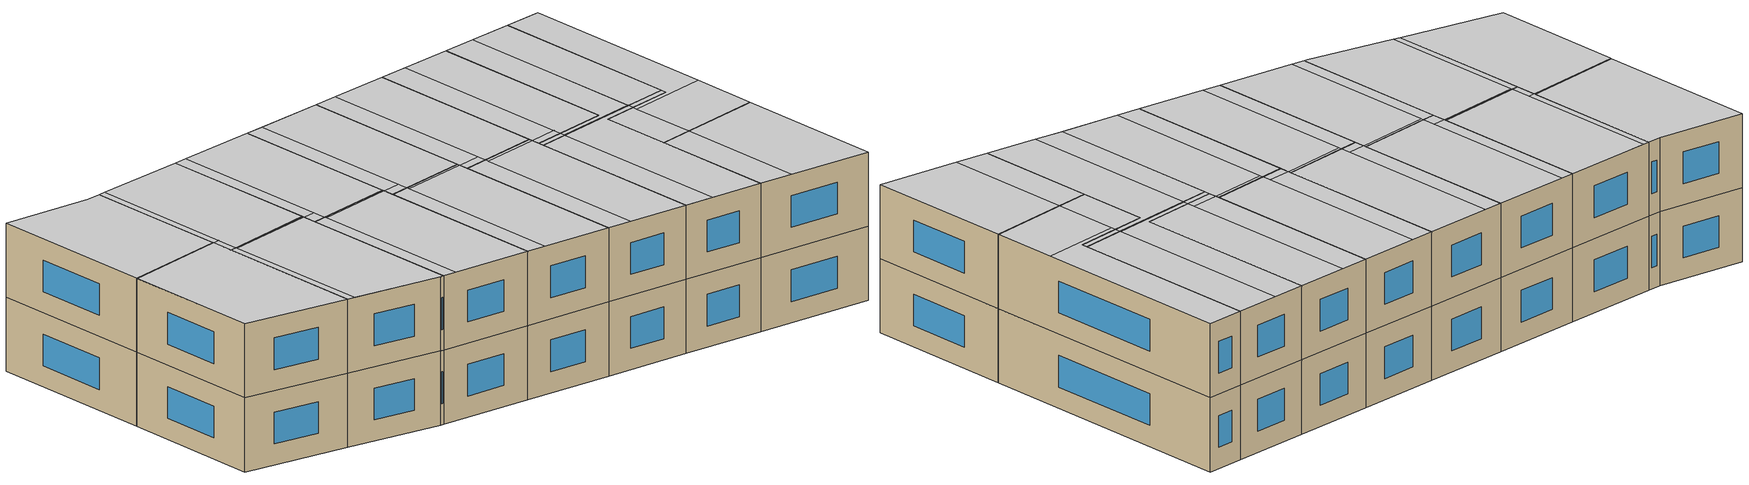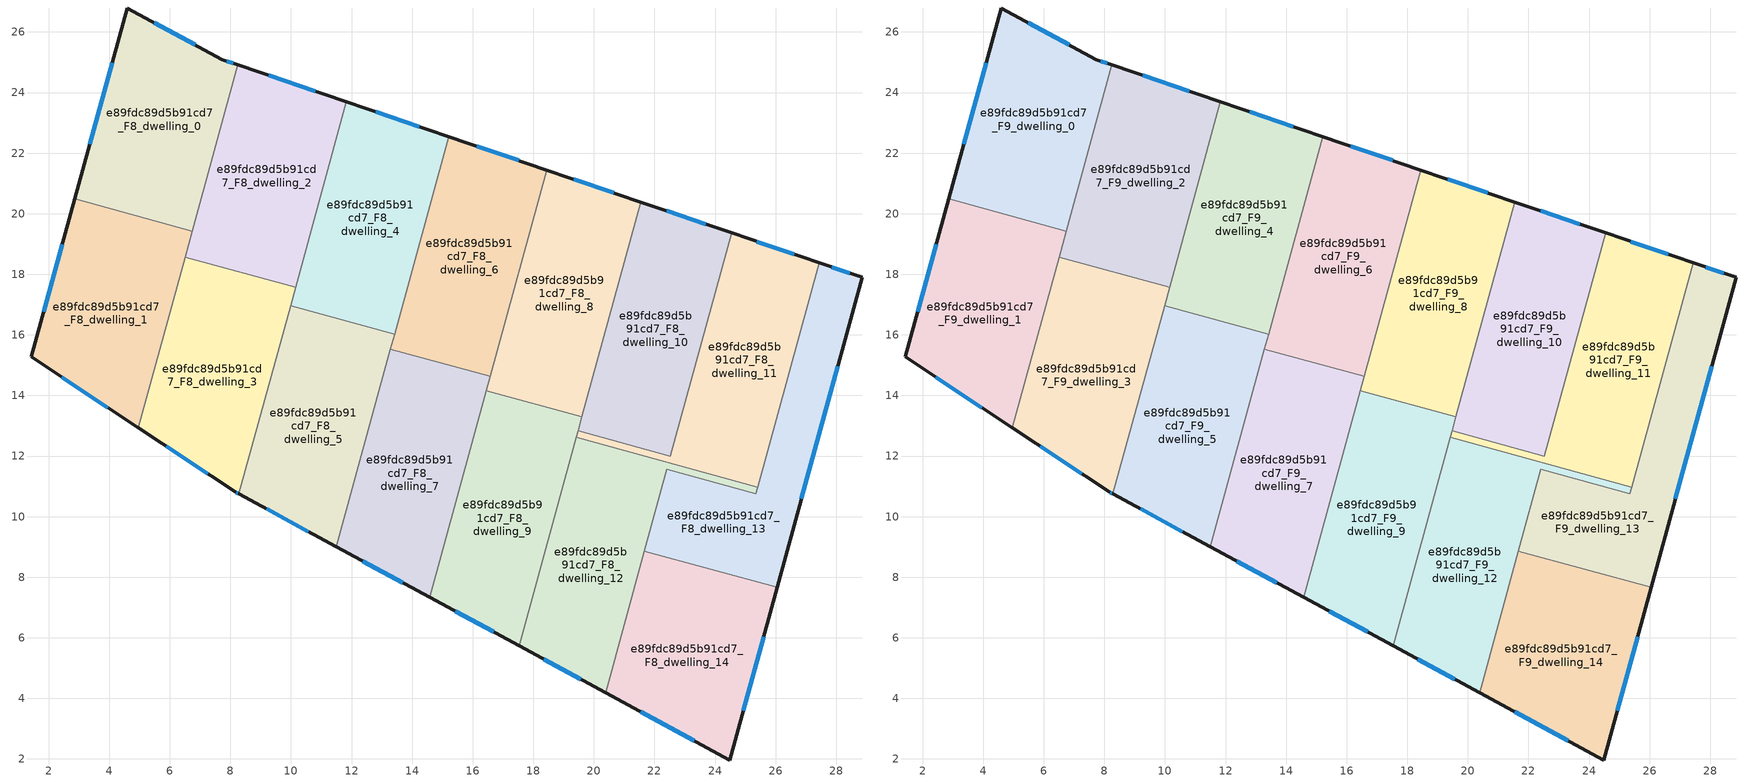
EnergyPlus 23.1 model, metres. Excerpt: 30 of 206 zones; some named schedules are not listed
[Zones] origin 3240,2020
e89fdc89d5b91cd7_F8_dwelling_0
 floor to e89fdc89d5b91cd7_F7_dwelling_0 (EU_floor_Construction): 7.73,25.09 8.25,24.91 6.74,19.42 2.86,20.49 4.59,26.79 z24
 wall outside (EU_wall_Construction): 8.25,24.91 7.73,25.09 4.59,26.79 2.86,20.49 z24:27
 wall to e89fdc89d5b91cd7_F8_dwelling_1 (EU_wall_Construction): 2.86,20.49 6.74,19.42 z24:27
 wall to e89fdc89d5b91cd7_F8_dwelling_2 (EU_wall_Construction): 6.74,19.42 8.25,24.91 z24:27
 window (EU_Window_Construction): 4.1,24.99 3.36,22.29 / 6.84,25.57 5.49,26.3 / 8.1,24.96 7.88,25.04 z24.86:26.14
e89fdc89d5b91cd7_F8_dwelling_1
 floor to e89fdc89d5b91cd7_F7_dwelling_1 (EU_floor_Construction): 6.74,19.42 4.96,12.93 1.43,15.27 2.86,20.49 z24
 wall outside (EU_wall_Construction): 2.86,20.49 1.43,15.27 4.96,12.93 z24:27
 wall to e89fdc89d5b91cd7_F8_dwelling_3 (EU_wall_Construction): 4.96,12.93 6.51,18.57 z24:27
 wall to e89fdc89d5b91cd7_F8_dwelling_2 (EU_wall_Construction): 6.51,18.57 6.74,19.42 z24:27
 window (EU_Window_Construction): 2.45,19 1.84,16.76 / 2.44,14.6 3.95,13.6 z24.86:26.14
e89fdc89d5b91cd7_F8_dwelling_10
 floor to e89fdc89d5b91cd7_F7_dwelling_10 (EU_floor_Construction): 24.54,19.36 22.53,12 19.48,12.83 21.55,20.38 z24
 wall outside (EU_wall_Construction): 24.54,19.36 21.55,20.38 z24:27
 wall to e89fdc89d5b91cd7_F8_dwelling_11 (EU_wall_Construction): 19.48,12.83 22.53,12 24.54,19.36 z24:27
 wall to e89fdc89d5b91cd7_F8_dwelling_8 (EU_wall_Construction): 21.55,20.38 19.6,13.29 z24:27
 wall to e89fdc89d5b91cd7_F8_dwelling_9 (EU_wall_Construction): 19.6,13.29 19.48,12.84 z24:27
 window (EU_Window_Construction): 23.69,19.66 22.4,20.09 z24.86:26.14
e89fdc89d5b91cd7_F8_dwelling_11
 floor to e89fdc89d5b91cd7_F7_dwelling_11 (EU_floor_Construction): 27.44,18.38 25.41,10.98 19.42,12.62 19.48,12.83 22.53,12 24.54,19.36 z24
 wall outside (EU_wall_Construction): 27.44,18.38 24.54,19.36 z24:27
 wall to e89fdc89d5b91cd7_F8_dwelling_13 (EU_wall_Construction): 25.41,10.98 27.44,18.38 z24:27
 wall to e89fdc89d5b91cd7_F8_dwelling_12 (EU_wall_Construction): 19.42,12.62 25.41,10.98 z24:27
 wall to e89fdc89d5b91cd7_F8_dwelling_9 (EU_wall_Construction): 19.48,12.83 19.42,12.62 z24:27
 window (EU_Window_Construction): 26.61,18.66 25.37,19.08 z24.86:26.14
e89fdc89d5b91cd7_F8_dwelling_12
 floor to e89fdc89d5b91cd7_F7_dwelling_12 (EU_floor_Construction): 25.41,10.98 25.35,10.75 22.41,11.56 20.38,4.19 17.53,5.73 19.42,12.62 z24
 wall outside (EU_wall_Construction): 17.53,5.73 20.38,4.19 z24:27
 wall to e89fdc89d5b91cd7_F8_dwelling_13 (EU_wall_Construction): 21.67,8.86 22.41,11.56 25.35,10.75 25.41,10.98 z24:27
 wall to e89fdc89d5b91cd7_F8_dwelling_14 (EU_wall_Construction): 20.38,4.19 21.67,8.86 z24:27
 wall to e89fdc89d5b91cd7_F8_dwelling_9 (EU_wall_Construction): 19.42,12.62 17.53,5.73 z24:27
 window (EU_Window_Construction): 18.35,5.29 19.57,4.63 z24.86:26.14
e89fdc89d5b91cd7_F8_dwelling_13
 floor to e89fdc89d5b91cd7_F7_dwelling_13 (EU_floor_Construction): 28.86,17.89 26.05,7.66 21.67,8.86 22.41,11.56 25.35,10.75 25.41,10.98 27.44,18.38 z24
 wall outside (EU_wall_Construction): 26.05,7.66 28.86,17.89 27.44,18.38 z24:27
 wall to e89fdc89d5b91cd7_F8_dwelling_14 (EU_wall_Construction): 21.67,8.86 26.05,7.66 z24:27
 window (EU_Window_Construction): 28.45,18.03 27.85,18.24 / 26.85,10.59 28.06,14.97 z24.86:26.14
e89fdc89d5b91cd7_F8_dwelling_14
 floor to e89fdc89d5b91cd7_F7_dwelling_14 (EU_floor_Construction): 26.05,7.66 24.48,1.96 20.38,4.19 21.67,8.86 z24
 wall outside (EU_wall_Construction): 20.38,4.19 24.48,1.96 26.05,7.66 z24:27
 window (EU_Window_Construction): 24.93,3.59 25.6,6.03 / 21.55,3.55 23.31,2.6 z24.86:26.14
e89fdc89d5b91cd7_F8_dwelling_2
 floor to e89fdc89d5b91cd7_F7_dwelling_2 (EU_floor_Construction): 11.83,23.69 10.15,17.57 6.51,18.57 8.25,24.91 z24
 wall outside (EU_wall_Construction): 11.83,23.69 8.25,24.91 z24:27
 wall to e89fdc89d5b91cd7_F8_dwelling_3 (EU_wall_Construction): 6.51,18.57 10.15,17.57 z24:27
 wall to e89fdc89d5b91cd7_F8_dwelling_4 (EU_wall_Construction): 10.15,17.57 11.83,23.69 z24:27
 window (EU_Window_Construction): 10.81,24.04 9.27,24.56 z24.86:26.14
e89fdc89d5b91cd7_F8_dwelling_3
 floor to e89fdc89d5b91cd7_F7_dwelling_3 (EU_floor_Construction): 10.15,17.57 8.28,10.75 8.17,10.81 4.96,12.93 6.51,18.57 z24
 wall outside (EU_wall_Construction): 4.96,12.93 8.17,10.81 8.28,10.75 z24:27
 wall to e89fdc89d5b91cd7_F8_dwelling_5 (EU_wall_Construction): 8.28,10.75 9.99,16.97 z24:27
 wall to e89fdc89d5b91cd7_F8_dwelling_4 (EU_wall_Construction): 9.99,16.97 10.15,17.57 z24:27
 window (EU_Window_Construction): 8.2,10.8 8.25,10.77 / 5.88,12.33 7.25,11.42 z24.86:26.14
e89fdc89d5b91cd7_F8_dwelling_4
 floor to e89fdc89d5b91cd7_F7_dwelling_4 (EU_floor_Construction): 15.21,22.54 13.42,16.03 9.99,16.97 11.83,23.69 z24
 wall outside (EU_wall_Construction): 15.21,22.54 11.83,23.69 z24:27
 wall to e89fdc89d5b91cd7_F8_dwelling_5 (EU_wall_Construction): 9.99,16.97 13.42,16.03 z24:27
 wall to e89fdc89d5b91cd7_F8_dwelling_6 (EU_wall_Construction): 13.42,16.03 15.21,22.54 z24:27
 window (EU_Window_Construction): 14.24,22.87 12.8,23.36 z24.86:26.14
e89fdc89d5b91cd7_F8_dwelling_5
 floor to e89fdc89d5b91cd7_F7_dwelling_5 (EU_floor_Construction): 13.42,16.03 11.49,9.01 8.28,10.75 9.99,16.97 z24
 wall outside (EU_wall_Construction): 8.28,10.75 11.49,9.01 z24:27
 wall to e89fdc89d5b91cd7_F8_dwelling_7 (EU_wall_Construction): 11.49,9.01 13.28,15.53 z24:27
 wall to e89fdc89d5b91cd7_F8_dwelling_6 (EU_wall_Construction): 13.28,15.53 13.42,16.03 z24:27
 window (EU_Window_Construction): 9.2,10.25 10.58,9.51 z24.86:26.14
e89fdc89d5b91cd7_F8_dwelling_6
 floor to e89fdc89d5b91cd7_F7_dwelling_6 (EU_floor_Construction): 18.44,21.44 16.57,14.63 13.28,15.53 15.21,22.54 z24
 wall outside (EU_wall_Construction): 18.44,21.44 15.21,22.54 z24:27
 wall to e89fdc89d5b91cd7_F8_dwelling_7 (EU_wall_Construction): 13.28,15.53 16.57,14.63 z24:27
 wall to e89fdc89d5b91cd7_F8_dwelling_8 (EU_wall_Construction): 16.57,14.63 18.44,21.44 z24:27
 window (EU_Window_Construction): 17.52,21.76 16.13,22.23 z24.86:26.14
e89fdc89d5b91cd7_F8_dwelling_7
 floor to e89fdc89d5b91cd7_F7_dwelling_7 (EU_floor_Construction): 16.57,14.63 14.57,7.34 11.49,9.01 13.28,15.53 z24
 wall outside (EU_wall_Construction): 11.49,9.01 14.57,7.34 z24:27
 wall to e89fdc89d5b91cd7_F8_dwelling_9 (EU_wall_Construction): 14.57,7.34 16.44,14.16 z24:27
 wall to e89fdc89d5b91cd7_F8_dwelling_8 (EU_wall_Construction): 16.44,14.16 16.57,14.63 z24:27
 window (EU_Window_Construction): 12.37,8.53 13.69,7.82 z24.86:26.14
e89fdc89d5b91cd7_F8_dwelling_8
 floor to e89fdc89d5b91cd7_F7_dwelling_8 (EU_floor_Construction): 21.55,20.38 19.6,13.29 16.44,14.16 18.44,21.44 z24
 wall outside (EU_wall_Construction): 21.55,20.38 18.44,21.44 z24:27
 wall to e89fdc89d5b91cd7_F8_dwelling_9 (EU_wall_Construction): 16.44,14.16 19.6,13.29 z24:27
 window (EU_Window_Construction): 20.66,20.69 19.33,21.14 z24.86:26.14
e89fdc89d5b91cd7_F8_dwelling_9
 floor to e89fdc89d5b91cd7_F7_dwelling_9 (EU_floor_Construction): 19.6,13.29 17.53,5.73 14.57,7.34 16.44,14.16 z24
 wall outside (EU_wall_Construction): 14.57,7.34 17.53,5.73 z24:27
 window (EU_Window_Construction): 15.42,6.88 16.69,6.19 z24.86:26.14
e89fdc89d5b91cd7_F9_dwelling_0
 floor to e89fdc89d5b91cd7_F8_dwelling_0 (EU_floor_Construction): 7.73,25.09 8.25,24.91 6.74,19.42 2.86,20.49 4.59,26.79 z27
 wall outside (EU_wall_Construction): 8.25,24.91 7.73,25.09 4.59,26.79 2.86,20.49 z27:30
 wall to e89fdc89d5b91cd7_F9_dwelling_1 (EU_wall_Construction): 2.86,20.49 6.74,19.42 z27:30
 wall to e89fdc89d5b91cd7_F9_dwelling_2 (EU_wall_Construction): 6.74,19.42 8.25,24.91 z27:30
 window (EU_Window_Construction): 4.1,24.99 3.36,22.29 / 6.84,25.57 5.49,26.3 / 8.1,24.96 7.88,25.04 z27.86:29.14
 ceiling to e89fdc89d5b91cd7_F10_dwelling_0 (EU_floor_Construction): 6.74,19.42 8.25,24.91 7.73,25.09 4.59,26.79 2.86,20.49 z30
e89fdc89d5b91cd7_F9_dwelling_1
 floor to e89fdc89d5b91cd7_F8_dwelling_1 (EU_floor_Construction): 6.74,19.42 4.96,12.93 1.43,15.27 2.86,20.49 z27
 wall outside (EU_wall_Construction): 2.86,20.49 1.43,15.27 4.96,12.93 z27:30
 wall to e89fdc89d5b91cd7_F9_dwelling_3 (EU_wall_Construction): 4.96,12.93 6.51,18.57 z27:30
 wall to e89fdc89d5b91cd7_F9_dwelling_2 (EU_wall_Construction): 6.51,18.57 6.74,19.42 z27:30
 window (EU_Window_Construction): 2.45,19 1.84,16.76 / 2.44,14.6 3.95,13.6 z27.86:29.14
 ceiling to e89fdc89d5b91cd7_F10_dwelling_1 (EU_floor_Construction): 4.96,12.93 6.73,19.39 2.85,20.45 1.43,15.27 z30
 ceiling to e89fdc89d5b91cd7_F10_dwelling_0 (EU_floor_Construction): 6.73,19.39 6.74,19.42 2.86,20.49 2.85,20.45 z30
e89fdc89d5b91cd7_F9_dwelling_10
 floor to e89fdc89d5b91cd7_F8_dwelling_10 (EU_floor_Construction): 24.54,19.36 22.53,12 19.48,12.83 21.55,20.38 z27
 wall outside (EU_wall_Construction): 24.54,19.36 21.55,20.38 z27:30
 wall to e89fdc89d5b91cd7_F9_dwelling_11 (EU_wall_Construction): 19.48,12.83 22.53,12 24.54,19.36 z27:30
 wall to e89fdc89d5b91cd7_F9_dwelling_8 (EU_wall_Construction): 21.55,20.38 19.6,13.29 z27:30
 wall to e89fdc89d5b91cd7_F9_dwelling_9 (EU_wall_Construction): 19.6,13.29 19.48,12.84 z27:30
 window (EU_Window_Construction): 23.69,19.66 22.4,20.09 z27.86:29.14
 ceiling to e89fdc89d5b91cd7_F10_dwelling_10 (EU_floor_Construction): 22.53,12 24.54,19.36 22.63,20.01 20.58,12.53 z30
 ceiling to e89fdc89d5b91cd7_F10_dwelling_9 (EU_floor_Construction): 20.58,12.53 20.66,12.84 19.56,13.14 19.48,12.83 z30
 ceiling adiabatic (EU_roof_Construction): 20.66,12.84 22.63,20.01 24.54,19.36 21.55,20.38 19.56,13.14 z30
e89fdc89d5b91cd7_F9_dwelling_11
 floor to e89fdc89d5b91cd7_F8_dwelling_11 (EU_floor_Construction): 27.44,18.38 25.41,10.98 19.42,12.62 19.48,12.83 22.53,12 24.54,19.36 z27
 wall outside (EU_wall_Construction): 27.44,18.38 24.54,19.36 z27:30
 wall to e89fdc89d5b91cd7_F9_dwelling_13 (EU_wall_Construction): 25.41,10.98 27.44,18.38 z27:30
 wall to e89fdc89d5b91cd7_F9_dwelling_12 (EU_wall_Construction): 19.42,12.62 25.41,10.98 z27:30
 wall to e89fdc89d5b91cd7_F9_dwelling_9 (EU_wall_Construction): 19.48,12.83 19.42,12.62 z27:30
 window (EU_Window_Construction): 26.61,18.66 25.37,19.08 z27.86:29.14
 ceiling to e89fdc89d5b91cd7_F10_dwelling_12 (EU_floor_Construction): 25.41,10.98 27.44,18.38 25.8,18.94 23.74,11.43 z30
 ceiling to e89fdc89d5b91cd7_F10_dwelling_10 (EU_floor_Construction): 23.75,11.48 25.8,18.94 24.54,19.36 22.53,12 20.58,12.53 20.53,12.36 z30
 ceiling to e89fdc89d5b91cd7_F10_dwelling_11 (EU_floor_Construction): 23.74,11.43 23.75,11.48 20.53,12.36 20.52,12.32 z30
 ceiling to e89fdc89d5b91cd7_F10_dwelling_9 (EU_floor_Construction): 20.52,12.32 20.58,12.53 19.48,12.83 19.42,12.62 z30
e89fdc89d5b91cd7_F9_dwelling_12
 floor to e89fdc89d5b91cd7_F8_dwelling_12 (EU_floor_Construction): 25.41,10.98 25.35,10.75 22.41,11.56 20.38,4.19 17.53,5.73 19.42,12.62 z27
 wall outside (EU_wall_Construction): 17.53,5.73 20.38,4.19 z27:30
 wall to e89fdc89d5b91cd7_F9_dwelling_13 (EU_wall_Construction): 21.67,8.86 22.41,11.56 25.35,10.75 25.41,10.98 z27:30
 wall to e89fdc89d5b91cd7_F9_dwelling_14 (EU_wall_Construction): 20.38,4.19 21.67,8.86 z27:30
 wall to e89fdc89d5b91cd7_F9_dwelling_9 (EU_wall_Construction): 19.42,12.62 17.53,5.73 z27:30
 window (EU_Window_Construction): 18.35,5.29 19.57,4.63 z27.86:29.14
 ceiling to e89fdc89d5b91cd7_F10_dwelling_11 (EU_floor_Construction): 20.38,4.19 22.41,11.56 23.68,11.21 23.74,11.43 20.52,12.32 18.56,5.18 z30
 ceiling to e89fdc89d5b91cd7_F10_dwelling_9 (EU_floor_Construction): 18.56,5.18 20.52,12.32 19.42,12.62 17.53,5.73 z30
 ceiling to e89fdc89d5b91cd7_F10_dwelling_12 (EU_floor_Construction): 25.35,10.75 25.41,10.98 23.74,11.43 23.68,11.21 z30
e89fdc89d5b91cd7_F9_dwelling_13
 floor to e89fdc89d5b91cd7_F8_dwelling_13 (EU_floor_Construction): 28.86,17.89 26.05,7.66 21.67,8.86 22.41,11.56 25.35,10.75 25.41,10.98 27.44,18.38 z27
 wall outside (EU_wall_Construction): 26.05,7.66 28.86,17.89 27.44,18.38 z27:30
 wall to e89fdc89d5b91cd7_F9_dwelling_14 (EU_wall_Construction): 21.67,8.86 26.05,7.66 z27:30
 window (EU_Window_Construction): 28.45,18.03 27.85,18.24 / 26.85,10.59 28.06,14.97 z27.86:29.14
 ceiling to e89fdc89d5b91cd7_F10_dwelling_13 (EU_floor_Construction): 26.05,7.66 26.73,10.16 23.63,11.01 22.94,8.51 z30
 ceiling to e89fdc89d5b91cd7_F10_dwelling_12 (EU_floor_Construction): 26.73,10.16 28.86,17.89 27.44,18.38 25.41,10.98 25.35,10.75 23.68,11.21 23.63,11.01 z30
 ceiling to e89fdc89d5b91cd7_F10_dwelling_11 (EU_floor_Construction): 22.94,8.51 23.68,11.21 22.41,11.56 21.67,8.86 z30
e89fdc89d5b91cd7_F9_dwelling_14
 floor to e89fdc89d5b91cd7_F8_dwelling_14 (EU_floor_Construction): 26.05,7.66 24.48,1.96 20.38,4.19 21.67,8.86 z27
 wall outside (EU_wall_Construction): 20.38,4.19 24.48,1.96 26.05,7.66 z27:30
 window (EU_Window_Construction): 24.93,3.59 25.6,6.03 / 21.55,3.55 23.31,2.6 z27.86:29.14
 ceiling to e89fdc89d5b91cd7_F10_dwelling_13 (EU_floor_Construction): 24.48,1.96 26.05,7.66 22.94,8.51 21.58,3.54 z30
 ceiling to e89fdc89d5b91cd7_F10_dwelling_11 (EU_floor_Construction): 21.58,3.54 22.94,8.51 21.67,8.86 20.38,4.19 z30
e89fdc89d5b91cd7_F9_dwelling_2
 floor to e89fdc89d5b91cd7_F8_dwelling_2 (EU_floor_Construction): 11.83,23.69 10.15,17.57 6.51,18.57 8.25,24.91 z27
 wall outside (EU_wall_Construction): 11.83,23.69 8.25,24.91 z27:30
 wall to e89fdc89d5b91cd7_F9_dwelling_3 (EU_wall_Construction): 6.51,18.57 10.15,17.57 z27:30
 wall to e89fdc89d5b91cd7_F9_dwelling_4 (EU_wall_Construction): 10.15,17.57 11.83,23.69 z27:30
 window (EU_Window_Construction): 10.81,24.04 9.27,24.56 z27.86:29.14
 ceiling to e89fdc89d5b91cd7_F10_dwelling_2 (EU_floor_Construction): 10.15,17.57 11.83,23.69 8.51,24.82 6.78,18.5 z30
 ceiling to e89fdc89d5b91cd7_F10_dwelling_0 (EU_floor_Construction): 7,19.31 8.51,24.82 8.25,24.91 6.73,19.39 z30
 ceiling to e89fdc89d5b91cd7_F10_dwelling_1 (EU_floor_Construction): 6.78,18.5 7,19.31 6.73,19.39 6.51,18.57 z30
e89fdc89d5b91cd7_F9_dwelling_3
 floor to e89fdc89d5b91cd7_F8_dwelling_3 (EU_floor_Construction): 10.15,17.57 8.28,10.75 8.17,10.81 4.96,12.93 6.51,18.57 z27
 wall outside (EU_wall_Construction): 4.96,12.93 8.17,10.81 8.28,10.75 z27:30
 wall to e89fdc89d5b91cd7_F9_dwelling_5 (EU_wall_Construction): 8.28,10.75 9.99,16.97 z27:30
 wall to e89fdc89d5b91cd7_F9_dwelling_4 (EU_wall_Construction): 9.99,16.97 10.15,17.57 z27:30
 window (EU_Window_Construction): 8.2,10.8 8.25,10.77 / 5.88,12.33 7.25,11.42 z27.86:29.14
 ceiling to e89fdc89d5b91cd7_F10_dwelling_3 (EU_floor_Construction): 8.28,10.75 10.13,17.5 6.76,18.42 5.21,12.77 8.17,10.81 z30
 ceiling to e89fdc89d5b91cd7_F10_dwelling_1 (EU_floor_Construction): 5.21,12.77 6.76,18.42 6.78,18.49 6.51,18.57 4.96,12.93 z30
 ceiling to e89fdc89d5b91cd7_F10_dwelling_2 (EU_floor_Construction): 10.13,17.5 10.15,17.57 6.78,18.49 6.76,18.42 z30
e89fdc89d5b91cd7_F9_dwelling_4
 floor to e89fdc89d5b91cd7_F8_dwelling_4 (EU_floor_Construction): 15.21,22.54 13.42,16.03 9.99,16.97 11.83,23.69 z27
 wall outside (EU_wall_Construction): 15.21,22.54 11.83,23.69 z27:30
 wall to e89fdc89d5b91cd7_F9_dwelling_5 (EU_wall_Construction): 9.99,16.97 13.42,16.03 z27:30
 wall to e89fdc89d5b91cd7_F9_dwelling_6 (EU_wall_Construction): 13.42,16.03 15.21,22.54 z27:30
 window (EU_Window_Construction): 14.24,22.87 12.8,23.36 z27.86:29.14
 ceiling to e89fdc89d5b91cd7_F10_dwelling_4 (EU_floor_Construction): 13.42,16.03 15.21,22.54 12.32,23.52 10.49,16.83 z30
 ceiling to e89fdc89d5b91cd7_F10_dwelling_2 (EU_floor_Construction): 10.63,17.36 12.32,23.52 11.83,23.69 10.13,17.5 z30
 ceiling to e89fdc89d5b91cd7_F10_dwelling_3 (EU_floor_Construction): 10.49,16.83 10.63,17.36 10.13,17.5 9.99,16.97 z30
e89fdc89d5b91cd7_F9_dwelling_5
 floor to e89fdc89d5b91cd7_F8_dwelling_5 (EU_floor_Construction): 13.42,16.03 11.49,9.01 8.28,10.75 9.99,16.97 z27
 wall outside (EU_wall_Construction): 8.28,10.75 11.49,9.01 z27:30
 wall to e89fdc89d5b91cd7_F9_dwelling_7 (EU_wall_Construction): 11.49,9.01 13.28,15.53 z27:30
 wall to e89fdc89d5b91cd7_F9_dwelling_6 (EU_wall_Construction): 13.28,15.53 13.42,16.03 z27:30
 window (EU_Window_Construction): 9.2,10.25 10.58,9.51 z27.86:29.14
 ceiling to e89fdc89d5b91cd7_F10_dwelling_5 (EU_floor_Construction): 11.49,9.01 13.4,15.94 10.46,16.74 8.75,10.5 z30
 ceiling to e89fdc89d5b91cd7_F10_dwelling_3 (EU_floor_Construction): 8.75,10.5 10.46,16.74 10.49,16.83 9.99,16.97 8.28,10.75 z30
 ceiling to e89fdc89d5b91cd7_F10_dwelling_4 (EU_floor_Construction): 13.4,15.94 13.42,16.03 10.49,16.83 10.46,16.74 z30
e89fdc89d5b91cd7_F9_dwelling_6
 floor to e89fdc89d5b91cd7_F8_dwelling_6 (EU_floor_Construction): 18.44,21.44 16.57,14.63 13.28,15.53 15.21,22.54 z27
 wall outside (EU_wall_Construction): 18.44,21.44 15.21,22.54 z27:30
 wall to e89fdc89d5b91cd7_F9_dwelling_7 (EU_wall_Construction): 13.28,15.53 16.57,14.63 z27:30
 wall to e89fdc89d5b91cd7_F9_dwelling_8 (EU_wall_Construction): 16.57,14.63 18.44,21.44 z27:30
 window (EU_Window_Construction): 17.52,21.76 16.13,22.23 z27.86:29.14
 ceiling to e89fdc89d5b91cd7_F10_dwelling_6 (EU_floor_Construction): 16.57,14.63 18.44,21.44 15.91,22.3 14,15.34 z30
 ceiling to e89fdc89d5b91cd7_F10_dwelling_4 (EU_floor_Construction): 14.11,15.74 15.91,22.3 15.21,22.54 13.4,15.94 z30
 ceiling to e89fdc89d5b91cd7_F10_dwelling_5 (EU_floor_Construction): 14,15.34 14.11,15.74 13.4,15.94 13.28,15.53 z30
e89fdc89d5b91cd7_F9_dwelling_7
 floor to e89fdc89d5b91cd7_F8_dwelling_7 (EU_floor_Construction): 16.57,14.63 14.57,7.34 11.49,9.01 13.28,15.53 z27
 wall outside (EU_wall_Construction): 11.49,9.01 14.57,7.34 z27:30
 wall to e89fdc89d5b91cd7_F9_dwelling_9 (EU_wall_Construction): 14.57,7.34 16.44,14.16 z27:30
 wall to e89fdc89d5b91cd7_F9_dwelling_8 (EU_wall_Construction): 16.44,14.16 16.57,14.63 z27:30
 window (EU_Window_Construction): 12.37,8.53 13.69,7.82 z27.86:29.14
 ceiling adiabatic (EU_roof_Construction): 14.57,7.34 16.54,14.51 13.97,15.22 12.17,8.64 z30
 ceiling to e89fdc89d5b91cd7_F10_dwelling_5 (EU_floor_Construction): 12.17,8.64 14,15.34 13.28,15.53 11.49,9.01 z30
 ceiling to e89fdc89d5b91cd7_F10_dwelling_6 (EU_floor_Construction): 16.54,14.51 16.57,14.63 14,15.34 13.97,15.22 z30
e89fdc89d5b91cd7_F9_dwelling_8
 floor to e89fdc89d5b91cd7_F8_dwelling_8 (EU_floor_Construction): 21.55,20.38 19.6,13.29 16.44,14.16 18.44,21.44 z27
 wall outside (EU_wall_Construction): 21.55,20.38 18.44,21.44 z27:30
 wall to e89fdc89d5b91cd7_F9_dwelling_9 (EU_wall_Construction): 16.44,14.16 19.6,13.29 z27:30
 window (EU_Window_Construction): 20.66,20.69 19.33,21.14 z27.86:29.14
 ceiling to e89fdc89d5b91cd7_F10_dwelling_8 (EU_floor_Construction): 19.6,13.29 21.55,20.38 19.34,21.13 17.36,13.91 z30
 ceiling to e89fdc89d5b91cd7_F10_dwelling_6 (EU_floor_Construction): 17.46,14.26 19.34,21.13 18.44,21.44 16.54,14.51 z30
 ceiling to e89fdc89d5b91cd7_F10_dwelling_7 (EU_floor_Construction): 17.36,13.91 17.46,14.26 16.54,14.51 16.44,14.16 z30
e89fdc89d5b91cd7_F9_dwelling_9
 floor to e89fdc89d5b91cd7_F8_dwelling_9 (EU_floor_Construction): 19.6,13.29 17.53,5.73 14.57,7.34 16.44,14.16 z27
 wall outside (EU_wall_Construction): 14.57,7.34 17.53,5.73 z27:30
 window (EU_Window_Construction): 15.42,6.88 16.69,6.19 z27.86:29.14
 ceiling to e89fdc89d5b91cd7_F10_dwelling_9 (EU_floor_Construction): 17.53,5.73 19.56,13.14 17.32,13.76 15.43,6.87 z30
 ceiling to e89fdc89d5b91cd7_F10_dwelling_7 (EU_floor_Construction): 15.43,6.87 17.32,13.76 17.36,13.91 16.44,14.16 14.57,7.34 z30
 ceiling to e89fdc89d5b91cd7_F10_dwelling_8 (EU_floor_Construction): 19.56,13.14 19.6,13.29 17.36,13.91 17.32,13.76 z30
[Building]
EU S2 Campaign: North Axis=0; Terrain=City; Solar Distribution=FullExterior
[Site:Location]
Helsinki-Vantaa.AP: Latitude=60.317; Longitude=24.963; Time Zone=2; Elevation=54.6
[SizingPeriod:WeatherFileDays]
AnnualSizingPeriod: Begin Month=1; Begin Day of Month=1; End Month=12; End Day of Month=31; Day of Week for Start Day=Monday; Use Weather File Daylight Saving Period=No; Use Weather File Rain and Snow Indicators=No
[MATERIAL]
EU_InternalMass_Material: Roughness=MediumRough; Thickness=0.1; Conductivity=1; Density=1800; Specific Heat=900; Thermal Absorptance=0.9; Solar Absorptance=0.7; Visible Absorptance=0.7
[MATERIAL:NOMASS] Roughness=MediumRough; Thermal Absorptance=0.9; Solar Absorptance=0.7; Visible Absorptance=0.7
Name | Thermal Resistance
EU_wall_NoMass | 5.91765
EU_roof_NoMass | 11.1778
EU_floor_NoMass | 6.2875
[WINDOWMATERIAL:SIMPLEGLAZINGSYSTEM]
EU_Window_SimpleGlazing: UFactor=0.994035; Solar Heat Gain Coefficient=0.7; Visible Transmittance=0.7
[CONSTRUCTION]
EU_wall_Construction: EU_wall_NoMass
EU_roof_Construction: EU_roof_NoMass
EU_floor_Construction: EU_floor_NoMass
EU_Window_Construction: EU_Window_SimpleGlazing
EU_InternalMass_Construction: EU_InternalMass_Material
[ZONE] Type=1; Multiplier=1; Ceiling Height=autocalculate; Floor Area=autocalculate; Part of Total Floor Area=Yes
Name | Volume
e89fdc89d5b91cd7_F8_dwelling_0; e89fdc89d5b91cd7_F9_dwelling_0; e89fdc89d5b91cd7_F8_dwelling_4; e89fdc89d5b91cd7_F9_dwelling_4 | 73.2905
e89fdc89d5b91cd7_F8_dwelling_1; e89fdc89d5b91cd7_F9_dwelling_1 | 73.2869
e89fdc89d5b91cd7_F8_dwelling_10; e89fdc89d5b91cd7_F9_dwelling_10 | 73.2883
e89fdc89d5b91cd7_F8_dwelling_11; e89fdc89d5b91cd7_F9_dwelling_11 | 73.3008
e89fdc89d5b91cd7_F8_dwelling_12; e89fdc89d5b91cd7_F9_dwelling_12; e89fdc89d5b91cd7_F8_dwelling_7; e89fdc89d5b91cd7_F9_dwelling_7 | 73.2964
e89fdc89d5b91cd7_F8_dwelling_13; e89fdc89d5b91cd7_F9_dwelling_13 | 73.2942
e89fdc89d5b91cd7_F8_dwelling_14; e89fdc89d5b91cd7_F9_dwelling_14 | 73.292
e89fdc89d5b91cd7_F8_dwelling_2; e89fdc89d5b91cd7_F9_dwelling_2 | 73.2986
e89fdc89d5b91cd7_F8_dwelling_3; e89fdc89d5b91cd7_F9_dwelling_3 | 73.2935
e89fdc89d5b91cd7_F8_dwelling_5; e89fdc89d5b91cd7_F9_dwelling_5 | 73.2898
e89fdc89d5b91cd7_F8_dwelling_6; e89fdc89d5b91cd7_F9_dwelling_6 | 73.3125
e89fdc89d5b91cd7_F8_dwelling_8; e89fdc89d5b91cd7_F9_dwelling_8 | 73.2773
e89fdc89d5b91cd7_F8_dwelling_9; e89fdc89d5b91cd7_F9_dwelling_9 | 73.281
[INTERNALMASS] Construction=EU_InternalMass_Construction
Name | Zone or ZoneList | Surface Area
e89fdc89d5b91cd7_F8_dwelling_0_EU_InternalMass | e89fdc89d5b91cd7_F8_dwelling_0 | 24.4306
e89fdc89d5b91cd7_F8_dwelling_1_EU_InternalMass | e89fdc89d5b91cd7_F8_dwelling_1 | 24.4291
e89fdc89d5b91cd7_F8_dwelling_2_EU_InternalMass | e89fdc89d5b91cd7_F8_dwelling_2 | 24.4325
e89fdc89d5b91cd7_F8_dwelling_3_EU_InternalMass | e89fdc89d5b91cd7_F8_dwelling_3 | 24.4306
e89fdc89d5b91cd7_F8_dwelling_4_EU_InternalMass | e89fdc89d5b91cd7_F8_dwelling_4 | 24.43
e89fdc89d5b91cd7_F8_dwelling_5_EU_InternalMass | e89fdc89d5b91cd7_F8_dwelling_5 | 24.4291
e89fdc89d5b91cd7_F8_dwelling_6_EU_InternalMass | e89fdc89d5b91cd7_F8_dwelling_6 | 24.4375
e89fdc89d5b91cd7_F8_dwelling_7_EU_InternalMass | e89fdc89d5b91cd7_F8_dwelling_7 | 24.4322
e89fdc89d5b91cd7_F8_dwelling_8_EU_InternalMass | e89fdc89d5b91cd7_F8_dwelling_8 | 24.4257
e89fdc89d5b91cd7_F8_dwelling_9_EU_InternalMass | e89fdc89d5b91cd7_F8_dwelling_9 | 24.4271
e89fdc89d5b91cd7_F8_dwelling_10_EU_InternalMass | e89fdc89d5b91cd7_F8_dwelling_10 | 24.4293
e89fdc89d5b91cd7_F8_dwelling_11_EU_InternalMass | e89fdc89d5b91cd7_F8_dwelling_11 | 24.4344
e89fdc89d5b91cd7_F8_dwelling_12_EU_InternalMass | e89fdc89d5b91cd7_F8_dwelling_12 | 24.432
e89fdc89d5b91cd7_F8_dwelling_13_EU_InternalMass | e89fdc89d5b91cd7_F8_dwelling_13 | 24.4312
e89fdc89d5b91cd7_F8_dwelling_14_EU_InternalMass | e89fdc89d5b91cd7_F8_dwelling_14 | 24.4321
e89fdc89d5b91cd7_F9_dwelling_0_EU_InternalMass | e89fdc89d5b91cd7_F9_dwelling_0 | 24.4306
e89fdc89d5b91cd7_F9_dwelling_1_EU_InternalMass | e89fdc89d5b91cd7_F9_dwelling_1 | 24.4291
e89fdc89d5b91cd7_F9_dwelling_2_EU_InternalMass | e89fdc89d5b91cd7_F9_dwelling_2 | 24.4325
e89fdc89d5b91cd7_F9_dwelling_3_EU_InternalMass | e89fdc89d5b91cd7_F9_dwelling_3 | 24.4306
e89fdc89d5b91cd7_F9_dwelling_4_EU_InternalMass | e89fdc89d5b91cd7_F9_dwelling_4 | 24.43
e89fdc89d5b91cd7_F9_dwelling_5_EU_InternalMass | e89fdc89d5b91cd7_F9_dwelling_5 | 24.4291
e89fdc89d5b91cd7_F9_dwelling_6_EU_InternalMass | e89fdc89d5b91cd7_F9_dwelling_6 | 24.4375
e89fdc89d5b91cd7_F9_dwelling_7_EU_InternalMass | e89fdc89d5b91cd7_F9_dwelling_7 | 24.4322
e89fdc89d5b91cd7_F9_dwelling_8_EU_InternalMass | e89fdc89d5b91cd7_F9_dwelling_8 | 24.4257
e89fdc89d5b91cd7_F9_dwelling_9_EU_InternalMass | e89fdc89d5b91cd7_F9_dwelling_9 | 24.4271
e89fdc89d5b91cd7_F9_dwelling_10_EU_InternalMass | e89fdc89d5b91cd7_F9_dwelling_10 | 24.4293
e89fdc89d5b91cd7_F9_dwelling_11_EU_InternalMass | e89fdc89d5b91cd7_F9_dwelling_11 | 24.4344
e89fdc89d5b91cd7_F9_dwelling_12_EU_InternalMass | e89fdc89d5b91cd7_F9_dwelling_12 | 24.432
e89fdc89d5b91cd7_F9_dwelling_13_EU_InternalMass | e89fdc89d5b91cd7_F9_dwelling_13 | 24.4312
e89fdc89d5b91cd7_F9_dwelling_14_EU_InternalMass | e89fdc89d5b91cd7_F9_dwelling_14 | 24.4321
[OTHEREQUIPMENT] Fuel Type=Electricity; Design Level Calculation Method=Watts/Area; Power per Zone Floor Area=1; Fraction Latent=0; Fraction Radiant=0; Fraction Lost=0; Carbon Dioxide Generation Rate=0; EndUse Subcategory=EU_Step8_InternalGains
Name | Zone or ZoneList or Space or SpaceList | Schedule
EU_Step8_InternalGain_e89fdc89d5b91cd7_F8_dwelling_0_f000 | e89fdc89d5b91cd7_F8_dwelling_0 | EU_Step8_GainSchedule_e89fdc89d5b91cd7_F8_dwelling_0_f000
EU_Step8_InternalGain_e89fdc89d5b91cd7_F8_dwelling_1_f000 | e89fdc89d5b91cd7_F8_dwelling_1 | EU_Step8_GainSchedule_e89fdc89d5b91cd7_F8_dwelling_1_f000
EU_Step8_InternalGain_e89fdc89d5b91cd7_F8_dwelling_2_f000 | e89fdc89d5b91cd7_F8_dwelling_2 | EU_Step8_GainSchedule_e89fdc89d5b91cd7_F8_dwelling_2_f000
EU_Step8_InternalGain_e89fdc89d5b91cd7_F8_dwelling_3_f000 | e89fdc89d5b91cd7_F8_dwelling_3 | EU_Step8_GainSchedule_e89fdc89d5b91cd7_F8_dwelling_3_f000
EU_Step8_InternalGain_e89fdc89d5b91cd7_F8_dwelling_4_f000 | e89fdc89d5b91cd7_F8_dwelling_4 | EU_Step8_GainSchedule_e89fdc89d5b91cd7_F8_dwelling_4_f000
EU_Step8_InternalGain_e89fdc89d5b91cd7_F8_dwelling_5_f000 | e89fdc89d5b91cd7_F8_dwelling_5 | EU_Step8_GainSchedule_e89fdc89d5b91cd7_F8_dwelling_5_f000
EU_Step8_InternalGain_e89fdc89d5b91cd7_F8_dwelling_6_f000 | e89fdc89d5b91cd7_F8_dwelling_6 | EU_Step8_GainSchedule_e89fdc89d5b91cd7_F8_dwelling_6_f000
EU_Step8_InternalGain_e89fdc89d5b91cd7_F8_dwelling_7_f000 | e89fdc89d5b91cd7_F8_dwelling_7 | EU_Step8_GainSchedule_e89fdc89d5b91cd7_F8_dwelling_7_f000
EU_Step8_InternalGain_e89fdc89d5b91cd7_F8_dwelling_8_f000 | e89fdc89d5b91cd7_F8_dwelling_8 | EU_Step8_GainSchedule_e89fdc89d5b91cd7_F8_dwelling_8_f000
EU_Step8_InternalGain_e89fdc89d5b91cd7_F8_dwelling_9_f000 | e89fdc89d5b91cd7_F8_dwelling_9 | EU_Step8_GainSchedule_e89fdc89d5b91cd7_F8_dwelling_9_f000
EU_Step8_InternalGain_e89fdc89d5b91cd7_F8_dwelling_10_f000 | e89fdc89d5b91cd7_F8_dwelling_10 | EU_Step8_GainSchedule_e89fdc89d5b91cd7_F8_dwelling_10_f000
EU_Step8_InternalGain_e89fdc89d5b91cd7_F8_dwelling_11_f000 | e89fdc89d5b91cd7_F8_dwelling_11 | EU_Step8_GainSchedule_e89fdc89d5b91cd7_F8_dwelling_11_f000
EU_Step8_InternalGain_e89fdc89d5b91cd7_F8_dwelling_12_f000 | e89fdc89d5b91cd7_F8_dwelling_12 | EU_Step8_GainSchedule_e89fdc89d5b91cd7_F8_dwelling_12_f000
EU_Step8_InternalGain_e89fdc89d5b91cd7_F8_dwelling_13_f000 | e89fdc89d5b91cd7_F8_dwelling_13 | EU_Step8_GainSchedule_e89fdc89d5b91cd7_F8_dwelling_13_f000
EU_Step8_InternalGain_e89fdc89d5b91cd7_F8_dwelling_14_f000 | e89fdc89d5b91cd7_F8_dwelling_14 | EU_Step8_GainSchedule_e89fdc89d5b91cd7_F8_dwelling_14_f000
EU_Step8_InternalGain_e89fdc89d5b91cd7_F9_dwelling_0_f000 | e89fdc89d5b91cd7_F9_dwelling_0 | EU_Step8_GainSchedule_e89fdc89d5b91cd7_F9_dwelling_0_f000
EU_Step8_InternalGain_e89fdc89d5b91cd7_F9_dwelling_1_f000 | e89fdc89d5b91cd7_F9_dwelling_1 | EU_Step8_GainSchedule_e89fdc89d5b91cd7_F9_dwelling_1_f000
EU_Step8_InternalGain_e89fdc89d5b91cd7_F9_dwelling_2_f000 | e89fdc89d5b91cd7_F9_dwelling_2 | EU_Step8_GainSchedule_e89fdc89d5b91cd7_F9_dwelling_2_f000
EU_Step8_InternalGain_e89fdc89d5b91cd7_F9_dwelling_3_f000 | e89fdc89d5b91cd7_F9_dwelling_3 | EU_Step8_GainSchedule_e89fdc89d5b91cd7_F9_dwelling_3_f000
EU_Step8_InternalGain_e89fdc89d5b91cd7_F9_dwelling_4_f000 | e89fdc89d5b91cd7_F9_dwelling_4 | EU_Step8_GainSchedule_e89fdc89d5b91cd7_F9_dwelling_4_f000
EU_Step8_InternalGain_e89fdc89d5b91cd7_F9_dwelling_5_f000 | e89fdc89d5b91cd7_F9_dwelling_5 | EU_Step8_GainSchedule_e89fdc89d5b91cd7_F9_dwelling_5_f000
EU_Step8_InternalGain_e89fdc89d5b91cd7_F9_dwelling_6_f000 | e89fdc89d5b91cd7_F9_dwelling_6 | EU_Step8_GainSchedule_e89fdc89d5b91cd7_F9_dwelling_6_f000
EU_Step8_InternalGain_e89fdc89d5b91cd7_F9_dwelling_7_f000 | e89fdc89d5b91cd7_F9_dwelling_7 | EU_Step8_GainSchedule_e89fdc89d5b91cd7_F9_dwelling_7_f000
EU_Step8_InternalGain_e89fdc89d5b91cd7_F9_dwelling_8_f000 | e89fdc89d5b91cd7_F9_dwelling_8 | EU_Step8_GainSchedule_e89fdc89d5b91cd7_F9_dwelling_8_f000
EU_Step8_InternalGain_e89fdc89d5b91cd7_F9_dwelling_9_f000 | e89fdc89d5b91cd7_F9_dwelling_9 | EU_Step8_GainSchedule_e89fdc89d5b91cd7_F9_dwelling_9_f000
EU_Step8_InternalGain_e89fdc89d5b91cd7_F9_dwelling_10_f000 | e89fdc89d5b91cd7_F9_dwelling_10 | EU_Step8_GainSchedule_e89fdc89d5b91cd7_F9_dwelling_10_f000
EU_Step8_InternalGain_e89fdc89d5b91cd7_F9_dwelling_11_f000 | e89fdc89d5b91cd7_F9_dwelling_11 | EU_Step8_GainSchedule_e89fdc89d5b91cd7_F9_dwelling_11_f000
EU_Step8_InternalGain_e89fdc89d5b91cd7_F9_dwelling_12_f000 | e89fdc89d5b91cd7_F9_dwelling_12 | EU_Step8_GainSchedule_e89fdc89d5b91cd7_F9_dwelling_12_f000
EU_Step8_InternalGain_e89fdc89d5b91cd7_F9_dwelling_13_f000 | e89fdc89d5b91cd7_F9_dwelling_13 | EU_Step8_GainSchedule_e89fdc89d5b91cd7_F9_dwelling_13_f000
EU_Step8_InternalGain_e89fdc89d5b91cd7_F9_dwelling_14_f000 | e89fdc89d5b91cd7_F9_dwelling_14 | EU_Step8_GainSchedule_e89fdc89d5b91cd7_F9_dwelling_14_f000
[ZONEVENTILATION:DESIGNFLOWRATE] Schedule=EU_AlwaysOn; Design Flow Rate Calculation Method=AirChanges/Hour; Air Changes per Hour=0.596421; Ventilation Type=Natural; Fan Pressure Rise=0; Fan Total Efficiency=1; Constant Term Coefficient=1; Temperature Term Coefficient=0; Velocity Term Coefficient=0; Velocity Squared Term Coefficient=0; Minimum Indoor Temperature=-100; Maximum Indoor Temperature=100; Delta Temperature=-100; Minimum Outdoor Temperature=-100; Maximum Outdoor Temperature=100; Maximum Wind Speed=40
Name | Zone or ZoneList or Space or SpaceList
EU_ConstantAir_e89fdc89d5b91cd7_F8_dwelling_0 | e89fdc89d5b91cd7_F8_dwelling_0
EU_ConstantAir_e89fdc89d5b91cd7_F8_dwelling_1 | e89fdc89d5b91cd7_F8_dwelling_1
EU_ConstantAir_e89fdc89d5b91cd7_F8_dwelling_2 | e89fdc89d5b91cd7_F8_dwelling_2
EU_ConstantAir_e89fdc89d5b91cd7_F8_dwelling_3 | e89fdc89d5b91cd7_F8_dwelling_3
EU_ConstantAir_e89fdc89d5b91cd7_F8_dwelling_4 | e89fdc89d5b91cd7_F8_dwelling_4
EU_ConstantAir_e89fdc89d5b91cd7_F8_dwelling_5 | e89fdc89d5b91cd7_F8_dwelling_5
EU_ConstantAir_e89fdc89d5b91cd7_F8_dwelling_6 | e89fdc89d5b91cd7_F8_dwelling_6
EU_ConstantAir_e89fdc89d5b91cd7_F8_dwelling_7 | e89fdc89d5b91cd7_F8_dwelling_7
EU_ConstantAir_e89fdc89d5b91cd7_F8_dwelling_8 | e89fdc89d5b91cd7_F8_dwelling_8
EU_ConstantAir_e89fdc89d5b91cd7_F8_dwelling_9 | e89fdc89d5b91cd7_F8_dwelling_9
EU_ConstantAir_e89fdc89d5b91cd7_F8_dwelling_10 | e89fdc89d5b91cd7_F8_dwelling_10
EU_ConstantAir_e89fdc89d5b91cd7_F8_dwelling_11 | e89fdc89d5b91cd7_F8_dwelling_11
EU_ConstantAir_e89fdc89d5b91cd7_F8_dwelling_12 | e89fdc89d5b91cd7_F8_dwelling_12
EU_ConstantAir_e89fdc89d5b91cd7_F8_dwelling_13 | e89fdc89d5b91cd7_F8_dwelling_13
EU_ConstantAir_e89fdc89d5b91cd7_F8_dwelling_14 | e89fdc89d5b91cd7_F8_dwelling_14
EU_ConstantAir_e89fdc89d5b91cd7_F9_dwelling_0 | e89fdc89d5b91cd7_F9_dwelling_0
EU_ConstantAir_e89fdc89d5b91cd7_F9_dwelling_1 | e89fdc89d5b91cd7_F9_dwelling_1
EU_ConstantAir_e89fdc89d5b91cd7_F9_dwelling_2 | e89fdc89d5b91cd7_F9_dwelling_2
EU_ConstantAir_e89fdc89d5b91cd7_F9_dwelling_3 | e89fdc89d5b91cd7_F9_dwelling_3
EU_ConstantAir_e89fdc89d5b91cd7_F9_dwelling_4 | e89fdc89d5b91cd7_F9_dwelling_4
EU_ConstantAir_e89fdc89d5b91cd7_F9_dwelling_5 | e89fdc89d5b91cd7_F9_dwelling_5
EU_ConstantAir_e89fdc89d5b91cd7_F9_dwelling_6 | e89fdc89d5b91cd7_F9_dwelling_6
EU_ConstantAir_e89fdc89d5b91cd7_F9_dwelling_7 | e89fdc89d5b91cd7_F9_dwelling_7
EU_ConstantAir_e89fdc89d5b91cd7_F9_dwelling_8 | e89fdc89d5b91cd7_F9_dwelling_8
EU_ConstantAir_e89fdc89d5b91cd7_F9_dwelling_9 | e89fdc89d5b91cd7_F9_dwelling_9
EU_ConstantAir_e89fdc89d5b91cd7_F9_dwelling_10 | e89fdc89d5b91cd7_F9_dwelling_10
EU_ConstantAir_e89fdc89d5b91cd7_F9_dwelling_11 | e89fdc89d5b91cd7_F9_dwelling_11
EU_ConstantAir_e89fdc89d5b91cd7_F9_dwelling_12 | e89fdc89d5b91cd7_F9_dwelling_12
EU_ConstantAir_e89fdc89d5b91cd7_F9_dwelling_13 | e89fdc89d5b91cd7_F9_dwelling_13
EU_ConstantAir_e89fdc89d5b91cd7_F9_dwelling_14 | e89fdc89d5b91cd7_F9_dwelling_14
[HVACTEMPLATE:ZONE:IDEALLOADSAIRSYSTEM] System Availability Schedule=EU_AlwaysOn; Maximum Heating Supply Air Temperature=50; Minimum Cooling Supply Air Temperature=13; Maximum Heating Supply Air Humidity Ratio=0.0156; Minimum Cooling Supply Air Humidity Ratio=0.0077; Heating Limit=NoLimit; Cooling Limit=NoLimit; Heating Availability Schedule=EU_AlwaysOn; Cooling Availability Schedule=EU_CoolingOff; Dehumidification Control Type=ConstantSensibleHeatRatio; Cooling Sensible Heat Ratio=0.7; Dehumidification Setpoint=60; Humidification Control Type=None; Humidification Setpoint=30; Outdoor Air Method=None; Outdoor Air Flow Rate per Person=0.00944; Outdoor Air Flow Rate per Zone Floor Area=0; Outdoor Air Flow Rate per Zone=0; Demand Controlled Ventilation Type=None; Outdoor Air Economizer Type=NoEconomizer; Heat Recovery Type=None; Sensible Heat Recovery Effectiveness=0.7; Latent Heat Recovery Effectiveness=0.65
Name | Template Thermostat
e89fdc89d5b91cd7_F8_dwelling_0 | EU_HeatOnly_e89fdc89d5b91cd7_F8_dwelling_0
e89fdc89d5b91cd7_F8_dwelling_1 | EU_HeatOnly_e89fdc89d5b91cd7_F8_dwelling_1
e89fdc89d5b91cd7_F8_dwelling_2 | EU_HeatOnly_e89fdc89d5b91cd7_F8_dwelling_2
e89fdc89d5b91cd7_F8_dwelling_3 | EU_HeatOnly_e89fdc89d5b91cd7_F8_dwelling_3
e89fdc89d5b91cd7_F8_dwelling_4 | EU_HeatOnly_e89fdc89d5b91cd7_F8_dwelling_4
e89fdc89d5b91cd7_F8_dwelling_5 | EU_HeatOnly_e89fdc89d5b91cd7_F8_dwelling_5
e89fdc89d5b91cd7_F8_dwelling_6 | EU_HeatOnly_e89fdc89d5b91cd7_F8_dwelling_6
e89fdc89d5b91cd7_F8_dwelling_7 | EU_HeatOnly_e89fdc89d5b91cd7_F8_dwelling_7
e89fdc89d5b91cd7_F8_dwelling_8 | EU_HeatOnly_e89fdc89d5b91cd7_F8_dwelling_8
e89fdc89d5b91cd7_F8_dwelling_9 | EU_HeatOnly_e89fdc89d5b91cd7_F8_dwelling_9
e89fdc89d5b91cd7_F8_dwelling_10 | EU_HeatOnly_e89fdc89d5b91cd7_F8_dwelling_10
e89fdc89d5b91cd7_F8_dwelling_11 | EU_HeatOnly_e89fdc89d5b91cd7_F8_dwelling_11
e89fdc89d5b91cd7_F8_dwelling_12 | EU_HeatOnly_e89fdc89d5b91cd7_F8_dwelling_12
e89fdc89d5b91cd7_F8_dwelling_13 | EU_HeatOnly_e89fdc89d5b91cd7_F8_dwelling_13
e89fdc89d5b91cd7_F8_dwelling_14 | EU_HeatOnly_e89fdc89d5b91cd7_F8_dwelling_14
e89fdc89d5b91cd7_F9_dwelling_0 | EU_HeatOnly_e89fdc89d5b91cd7_F9_dwelling_0
e89fdc89d5b91cd7_F9_dwelling_1 | EU_HeatOnly_e89fdc89d5b91cd7_F9_dwelling_1
e89fdc89d5b91cd7_F9_dwelling_2 | EU_HeatOnly_e89fdc89d5b91cd7_F9_dwelling_2
e89fdc89d5b91cd7_F9_dwelling_3 | EU_HeatOnly_e89fdc89d5b91cd7_F9_dwelling_3
e89fdc89d5b91cd7_F9_dwelling_4 | EU_HeatOnly_e89fdc89d5b91cd7_F9_dwelling_4
e89fdc89d5b91cd7_F9_dwelling_5 | EU_HeatOnly_e89fdc89d5b91cd7_F9_dwelling_5
e89fdc89d5b91cd7_F9_dwelling_6 | EU_HeatOnly_e89fdc89d5b91cd7_F9_dwelling_6
e89fdc89d5b91cd7_F9_dwelling_7 | EU_HeatOnly_e89fdc89d5b91cd7_F9_dwelling_7
e89fdc89d5b91cd7_F9_dwelling_8 | EU_HeatOnly_e89fdc89d5b91cd7_F9_dwelling_8
e89fdc89d5b91cd7_F9_dwelling_9 | EU_HeatOnly_e89fdc89d5b91cd7_F9_dwelling_9
e89fdc89d5b91cd7_F9_dwelling_10 | EU_HeatOnly_e89fdc89d5b91cd7_F9_dwelling_10
e89fdc89d5b91cd7_F9_dwelling_11 | EU_HeatOnly_e89fdc89d5b91cd7_F9_dwelling_11
e89fdc89d5b91cd7_F9_dwelling_12 | EU_HeatOnly_e89fdc89d5b91cd7_F9_dwelling_12
e89fdc89d5b91cd7_F9_dwelling_13 | EU_HeatOnly_e89fdc89d5b91cd7_F9_dwelling_13
e89fdc89d5b91cd7_F9_dwelling_14 | EU_HeatOnly_e89fdc89d5b91cd7_F9_dwelling_14
[SIZING:ZONE] Zone Cooling Design Supply Air Temperature Input Method=SupplyAirTemperature; Zone Cooling Design Supply Air Temperature=13; Zone Heating Design Supply Air Temperature Input Method=SupplyAirTemperature; Zone Heating Design Supply Air Temperature=50; Zone Cooling Design Supply Air Humidity Ratio=0.008; Zone Heating Design Supply Air Humidity Ratio=0.008; Cooling Design Air Flow Method=DesignDay; Cooling Design Air Flow Rate=0; Cooling Minimum Air Flow per Zone Floor Area=0.000762; Cooling Minimum Air Flow=0; Cooling Minimum Air Flow Fraction=0.2; Heating Design Air Flow Method=DesignDay; Heating Design Air Flow Rate=0; Heating Maximum Air Flow per Zone Floor Area=0.002032; Heating Maximum Air Flow=0.141576; Heating Maximum Air Flow Fraction=0.3; Account for Dedicated Outdoor Air System=No; Dedicated Outdoor Air System Control Strategy=NeutralSupplyAir; Dedicated Outdoor Air Low Setpoint Temperature for Design=autosize; Dedicated Outdoor Air High Setpoint Temperature for Design=autosize; Zone Load Sizing Method=Sensible Load Only No Latent Load; Zone Latent Cooling Design Supply Air Humidity Ratio Input Method=HumidityRatioDifference; Zone Cooling Design Supply Air Humidity Ratio Difference=0.005; Zone Latent Heating Design Supply Air Humidity Ratio Input Method=HumidityRatioDifference; Zone Humidification Design Supply Air Humidity Ratio Difference=0.005
e89fdc89d5b91cd7_F8_dwelling_0; e89fdc89d5b91cd7_F8_dwelling_1; e89fdc89d5b91cd7_F8_dwelling_2; e89fdc89d5b91cd7_F8_dwelling_3; e89fdc89d5b91cd7_F8_dwelling_4; e89fdc89d5b91cd7_F8_dwelling_5; e89fdc89d5b91cd7_F8_dwelling_6; e89fdc89d5b91cd7_F8_dwelling_7; e89fdc89d5b91cd7_F8_dwelling_8; e89fdc89d5b91cd7_F8_dwelling_9; e89fdc89d5b91cd7_F8_dwelling_10; e89fdc89d5b91cd7_F8_dwelling_11; e89fdc89d5b91cd7_F8_dwelling_12; e89fdc89d5b91cd7_F8_dwelling_13; e89fdc89d5b91cd7_F8_dwelling_14; e89fdc89d5b91cd7_F9_dwelling_0; e89fdc89d5b91cd7_F9_dwelling_1; e89fdc89d5b91cd7_F9_dwelling_2; e89fdc89d5b91cd7_F9_dwelling_3; e89fdc89d5b91cd7_F9_dwelling_4; e89fdc89d5b91cd7_F9_dwelling_5; e89fdc89d5b91cd7_F9_dwelling_6; e89fdc89d5b91cd7_F9_dwelling_7; e89fdc89d5b91cd7_F9_dwelling_8; e89fdc89d5b91cd7_F9_dwelling_9; e89fdc89d5b91cd7_F9_dwelling_10; e89fdc89d5b91cd7_F9_dwelling_11; e89fdc89d5b91cd7_F9_dwelling_12; e89fdc89d5b91cd7_F9_dwelling_13; e89fdc89d5b91cd7_F9_dwelling_14
[SCHEDULE:FILE] Column Number=1; Rows to Skip at Top=0; Number of Hours of Data=8760; Column Separator=Comma; Interpolate to Timestep=No; Minutes per Item=60; Adjust Schedule for Daylight Savings=Yes
Name | File
EU_Step8_GainSchedule_e89fdc89d5b91cd7_F8_dwelling_0_f000 | ../../schedules/e89fdc89d5b91cd7/e89fdc89d5b91cd7_F8_dwelling_0_f000_gain.csv
EU_Step8_GainSchedule_e89fdc89d5b91cd7_F8_dwelling_1_f000 | ../../schedules/e89fdc89d5b91cd7/e89fdc89d5b91cd7_F8_dwelling_1_f000_gain.csv
EU_Step8_GainSchedule_e89fdc89d5b91cd7_F8_dwelling_2_f000 | ../../schedules/e89fdc89d5b91cd7/e89fdc89d5b91cd7_F8_dwelling_2_f000_gain.csv
EU_Step8_GainSchedule_e89fdc89d5b91cd7_F8_dwelling_3_f000 | ../../schedules/e89fdc89d5b91cd7/e89fdc89d5b91cd7_F8_dwelling_3_f000_gain.csv
EU_Step8_GainSchedule_e89fdc89d5b91cd7_F8_dwelling_4_f000 | ../../schedules/e89fdc89d5b91cd7/e89fdc89d5b91cd7_F8_dwelling_4_f000_gain.csv
EU_Step8_GainSchedule_e89fdc89d5b91cd7_F8_dwelling_5_f000 | ../../schedules/e89fdc89d5b91cd7/e89fdc89d5b91cd7_F8_dwelling_5_f000_gain.csv
EU_Step8_GainSchedule_e89fdc89d5b91cd7_F8_dwelling_6_f000 | ../../schedules/e89fdc89d5b91cd7/e89fdc89d5b91cd7_F8_dwelling_6_f000_gain.csv
EU_Step8_GainSchedule_e89fdc89d5b91cd7_F8_dwelling_7_f000 | ../../schedules/e89fdc89d5b91cd7/e89fdc89d5b91cd7_F8_dwelling_7_f000_gain.csv
EU_Step8_GainSchedule_e89fdc89d5b91cd7_F8_dwelling_8_f000 | ../../schedules/e89fdc89d5b91cd7/e89fdc89d5b91cd7_F8_dwelling_8_f000_gain.csv
EU_Step8_GainSchedule_e89fdc89d5b91cd7_F8_dwelling_9_f000 | ../../schedules/e89fdc89d5b91cd7/e89fdc89d5b91cd7_F8_dwelling_9_f000_gain.csv
EU_Step8_GainSchedule_e89fdc89d5b91cd7_F8_dwelling_10_f000 | ../../schedules/e89fdc89d5b91cd7/e89fdc89d5b91cd7_F8_dwelling_10_f000_gain.csv
EU_Step8_GainSchedule_e89fdc89d5b91cd7_F8_dwelling_11_f000 | ../../schedules/e89fdc89d5b91cd7/e89fdc89d5b91cd7_F8_dwelling_11_f000_gain.csv
EU_Step8_GainSchedule_e89fdc89d5b91cd7_F8_dwelling_12_f000 | ../../schedules/e89fdc89d5b91cd7/e89fdc89d5b91cd7_F8_dwelling_12_f000_gain.csv
EU_Step8_GainSchedule_e89fdc89d5b91cd7_F8_dwelling_13_f000 | ../../schedules/e89fdc89d5b91cd7/e89fdc89d5b91cd7_F8_dwelling_13_f000_gain.csv
EU_Step8_GainSchedule_e89fdc89d5b91cd7_F8_dwelling_14_f000 | ../../schedules/e89fdc89d5b91cd7/e89fdc89d5b91cd7_F8_dwelling_14_f000_gain.csv
EU_Step8_GainSchedule_e89fdc89d5b91cd7_F9_dwelling_0_f000 | ../../schedules/e89fdc89d5b91cd7/e89fdc89d5b91cd7_F9_dwelling_0_f000_gain.csv
EU_Step8_GainSchedule_e89fdc89d5b91cd7_F9_dwelling_1_f000 | ../../schedules/e89fdc89d5b91cd7/e89fdc89d5b91cd7_F9_dwelling_1_f000_gain.csv
EU_Step8_GainSchedule_e89fdc89d5b91cd7_F9_dwelling_2_f000 | ../../schedules/e89fdc89d5b91cd7/e89fdc89d5b91cd7_F9_dwelling_2_f000_gain.csv
EU_Step8_GainSchedule_e89fdc89d5b91cd7_F9_dwelling_3_f000 | ../../schedules/e89fdc89d5b91cd7/e89fdc89d5b91cd7_F9_dwelling_3_f000_gain.csv
EU_Step8_GainSchedule_e89fdc89d5b91cd7_F9_dwelling_4_f000 | ../../schedules/e89fdc89d5b91cd7/e89fdc89d5b91cd7_F9_dwelling_4_f000_gain.csv
EU_Step8_GainSchedule_e89fdc89d5b91cd7_F9_dwelling_5_f000 | ../../schedules/e89fdc89d5b91cd7/e89fdc89d5b91cd7_F9_dwelling_5_f000_gain.csv
EU_Step8_GainSchedule_e89fdc89d5b91cd7_F9_dwelling_6_f000 | ../../schedules/e89fdc89d5b91cd7/e89fdc89d5b91cd7_F9_dwelling_6_f000_gain.csv
EU_Step8_GainSchedule_e89fdc89d5b91cd7_F9_dwelling_7_f000 | ../../schedules/e89fdc89d5b91cd7/e89fdc89d5b91cd7_F9_dwelling_7_f000_gain.csv
EU_Step8_GainSchedule_e89fdc89d5b91cd7_F9_dwelling_8_f000 | ../../schedules/e89fdc89d5b91cd7/e89fdc89d5b91cd7_F9_dwelling_8_f000_gain.csv
EU_Step8_GainSchedule_e89fdc89d5b91cd7_F9_dwelling_9_f000 | ../../schedules/e89fdc89d5b91cd7/e89fdc89d5b91cd7_F9_dwelling_9_f000_gain.csv
EU_Step8_GainSchedule_e89fdc89d5b91cd7_F9_dwelling_10_f000 | ../../schedules/e89fdc89d5b91cd7/e89fdc89d5b91cd7_F9_dwelling_10_f000_gain.csv
EU_Step8_GainSchedule_e89fdc89d5b91cd7_F9_dwelling_11_f000 | ../../schedules/e89fdc89d5b91cd7/e89fdc89d5b91cd7_F9_dwelling_11_f000_gain.csv
